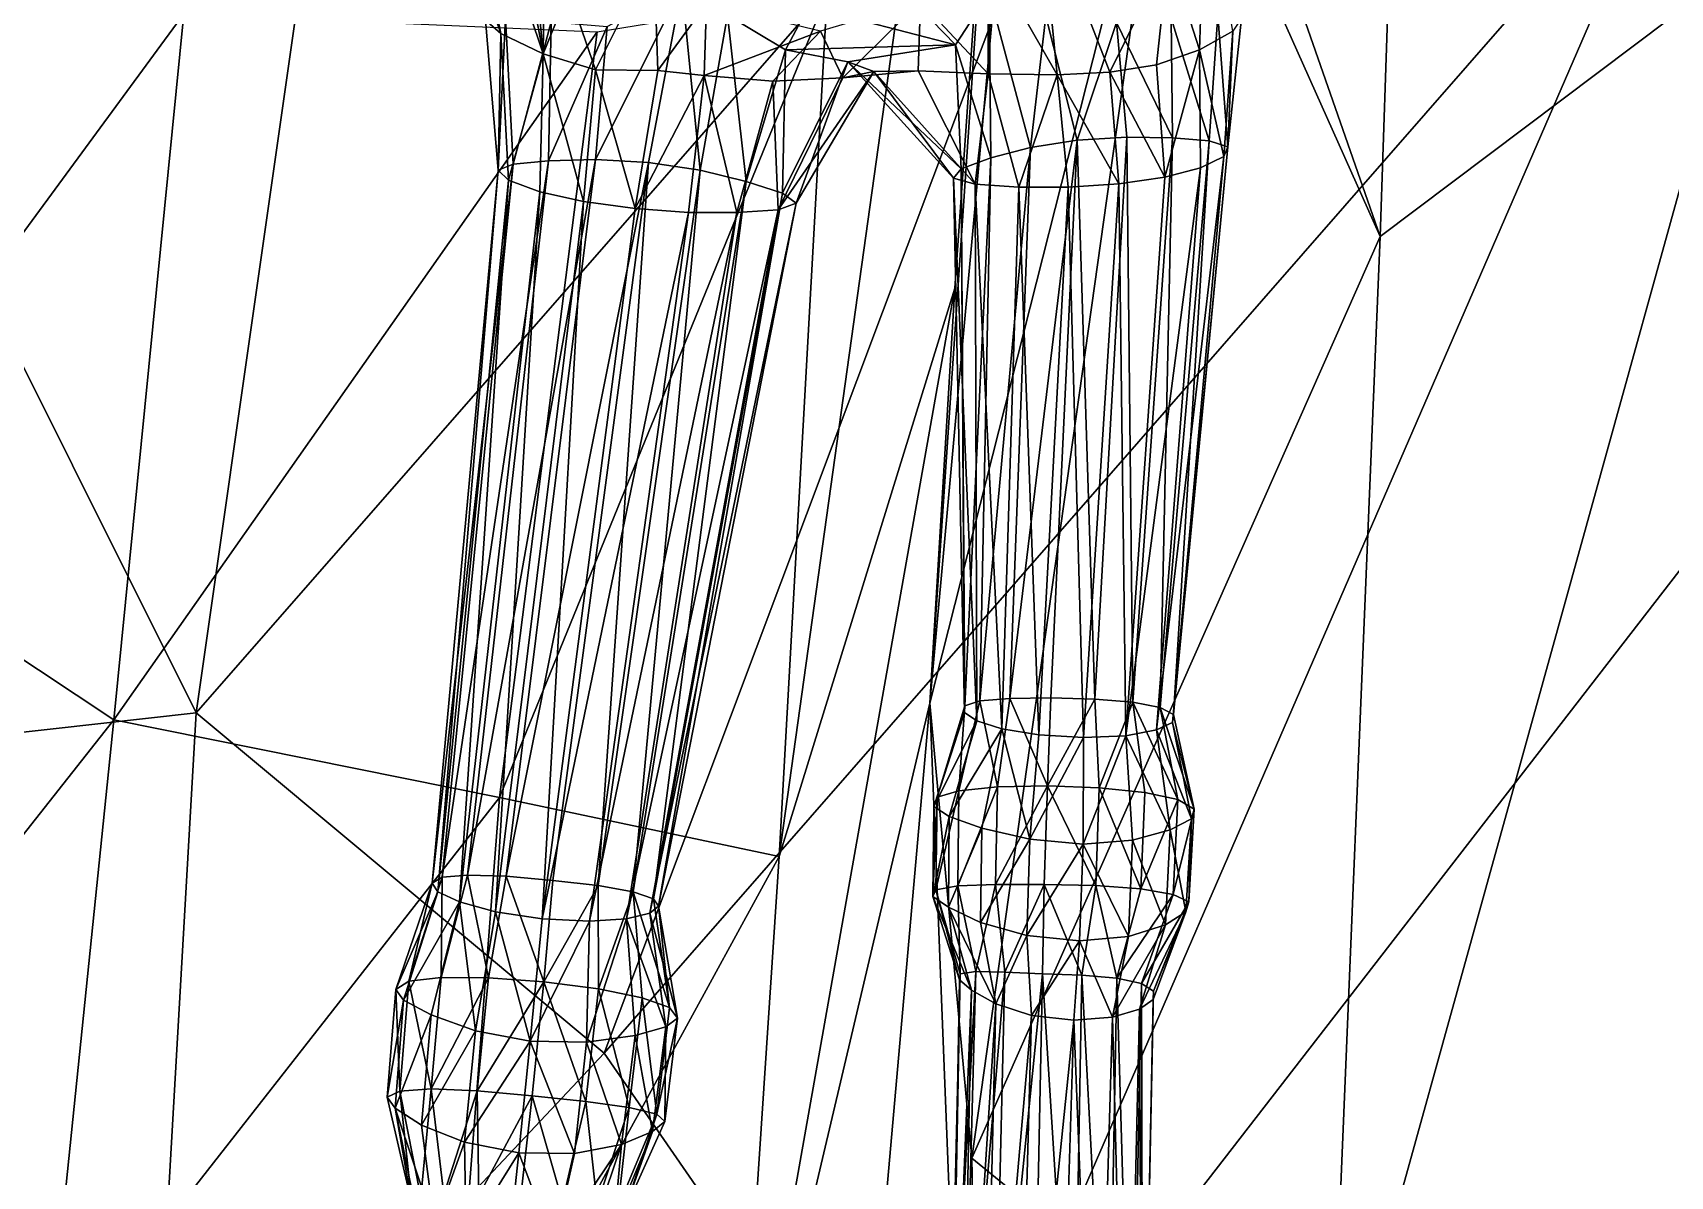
# Model space of a CAD drawing. Extents: x -0.014 to 0.014, y -0.034 to 0.066.
# Drawn here: x -0.01054 to -0.00493, y -0.00403 to -0.00012 of the extents above; entities that cross this region are included whole.
import ezdxf

# ---------------------------------------------------------------- set-up
doc = ezdxf.new("R2010")
doc.units = 0
doc.layers.add('CHICKDEE$LWO', color=1, linetype='CONTINUOUS')

msp = doc.modelspace()

# ---------------------------------------------------------------- linework, layer by layer
at = {"layer": 'CHICKDEE$LWO'}
for points in [[(-0.0070456, 0.0037481, 0.0177349), (-0.0079793, -0.0029391, 0.0209851), (-0.0078143, 0.0000169, 0.0208938)], [(-0.0070456, 0.0037481, 0.0177349), (-0.0073767, -0.0009909, 0.0192092), (-0.0079793, -0.0029391, 0.0209851)], [(-0.0074632, -0.0024131, 0.0180353), (-0.0070456, 0.0037481, 0.0177349), (-0.0069675, 0.0030344, 0.0158004)], [(-0.0073767, -0.0009909, 0.0192092), (-0.0070456, 0.0037481, 0.0177349), (-0.0074632, -0.0024131, 0.0180353)], [(-0.0059194, -0.0008131, 0.0152555), (-0.0066459, 0.0008125, 0.0154599), (-0.0073003, 0.0031467, 0.0133831)], [(-0.0073003, 0.0031467, 0.0133831), (-0.005806, 0.0025556, 0.0124418), (-0.0059194, -0.0008131, 0.0152555)], [(-0.0066459, 0.0008125, 0.0154599), (-0.0074632, -0.0024131, 0.0180353), (-0.0069675, 0.0030344, 0.0158004)], [(-0.0046789, 0.0001216, 0.0140698), (-0.0059194, -0.0008131, 0.0152555), (-0.005806, 0.0025556, 0.0124418)], [(-0.0099766, -0.0024465, 0.0385043), (-0.0092713, 0.0025007, 0.0360891), (-0.0112494, 0.0001019, 0.0365574)], [(-0.0092713, 0.0025007, 0.0360891), (-0.0099766, -0.0024465, 0.0385043), (-0.0067596, 0.0012339, 0.0373616)], [(-0.008579, -0.0036126, 0.0396091), (-0.0067596, 0.0012339, 0.0373616), (-0.0099766, -0.0024465, 0.0385043)], [(-0.008579, -0.0036126, 0.0396091), (-0.0049142, 0.0005813, 0.038138), (-0.0067596, 0.0012339, 0.0373616)], [(-0.0091197, 0.0008032, 0.0015059), (-0.0087872, -0.0001869, 0.0017388), (-0.0089842, 0.0008591, 0.0016978)], [(-0.008848, 0.0004598, 0.0017812), (-0.0089842, 0.0008591, 0.0016978), (-0.0087872, -0.0001869, 0.0017388)], [(-0.0091197, 0.0008032, 0.0015059), (-0.0092259, 0.0007393, 0.0012895), (-0.0089323, -0.000118, 0.0015228)], [(-0.0089323, -0.000118, 0.0015228), (-0.0087872, -0.0001869, 0.0017388), (-0.0091197, 0.0008032, 0.0015059)], [(-0.0074632, -0.0024131, 0.0180353), (-0.0066459, 0.0008125, 0.0154599), (-0.0073185, -0.0039728, 0.0175401)], [(-0.0059194, -0.0008131, 0.0152555), (-0.0073185, -0.0039728, 0.0175401), (-0.0066459, 0.0008125, 0.0154599)], [(-0.0089323, -0.000118, 0.0015228), (-0.0092259, 0.0007393, 0.0012895), (-0.008985, -0.0000722, 0.0013198)], [(-0.0100189, -0.0000504, 0.0218079), (-0.0112927, -0.0017844, 0.0222354), (-0.0110688, 0.0005861, 0.0219028)], [(-0.008579, -0.0036126, 0.0396091), (-0.0074446, -0.0052545, 0.0409084), (-0.0049142, 0.0005813, 0.038138)], [(-0.0049142, 0.0005813, 0.038138), (-0.0074446, -0.0052545, 0.0409084), (-0.0029699, 0.0005277, 0.0385605)], [(-0.0074446, -0.0052545, 0.0409084), (-0.003507, -0.0042992, 0.0418781), (-0.0029699, 0.0005277, 0.0385605)], [(-0.0087872, -0.0001869, 0.0017388), (-0.0087819, 0.0002659, 0.0018218), (-0.008848, 0.0004598, 0.0017812)], [(-0.0065386, -0.0001735, 0.0015126), (-0.0065178, 0.0004449, 0.0014685), (-0.0066449, 0.0001581, 0.0017007)], [(-0.0065386, -0.0001735, 0.0015126), (-0.0064245, -0.0001095, 0.001277), (-0.0065178, 0.0004449, 0.0014685)], [(-0.0072623, 0.0001541, 0.0020213), (-0.0070265, -0.0002592, 0.0017758), (-0.0070892, 0.0003771, 0.0019567)], [(-0.0068459, -0.0002497, 0.0018235), (-0.0066449, 0.0001581, 0.0017007), (-0.0070892, 0.0003771, 0.0019567)], [(-0.0070265, -0.0002592, 0.0017758), (-0.0068459, -0.0002497, 0.0018235), (-0.0070892, 0.0003771, 0.0019567)], [(-0.0087872, -0.0001869, 0.0017388), (-0.0087005, 0.000027, 0.001872), (-0.0087819, 0.0002659, 0.0018218)], [(-0.0087005, 0.000027, 0.001872), (-0.0086087, -0.0002425, 0.0019288), (-0.0084088, 0.0001589, 0.0019665)], [(-0.0084088, 0.0001589, 0.0019665), (-0.0086087, -0.0002425, 0.0019288), (-0.0083947, -0.0002441, 0.0020033)], [(-0.0083947, -0.0002441, 0.0020033), (-0.0082283, -0.0000164, 0.0020679), (-0.0084088, 0.0001589, 0.0019665)], [(-0.007263, -0.0002562, 0.0016095), (-0.0072623, 0.0001541, 0.0020213), (-0.0074941, -0.0000075, 0.0020868)], [(-0.007263, -0.0002562, 0.0016095), (-0.0070265, -0.0002592, 0.0017758), (-0.0072623, 0.0001541, 0.0020213)], [(-0.0066857, -0.0002248, 0.0017269), (-0.0066449, 0.0001581, 0.0017007), (-0.0068459, -0.0002497, 0.0018235)], [(-0.0066449, 0.0001581, 0.0017007), (-0.0066857, -0.0002248, 0.0017269), (-0.0065386, -0.0001735, 0.0015126)], [(-0.0060924, -0.0049747, 0.0170634), (-0.0059194, -0.0008131, 0.0152555), (-0.0046789, 0.0001216, 0.0140698)], [(-0.0046789, 0.0001216, 0.0140698), (-0.0039655, -0.004494, 0.0158822), (-0.0060924, -0.0049747, 0.0170634)], [(-0.0099766, -0.0024465, 0.0385043), (-0.0112494, 0.0001019, 0.0365574), (-0.0119785, -0.0026697, 0.0363196)], [(-0.0078143, 0.0000169, 0.0208938), (-0.0089367, -0.002736, 0.0219197), (-0.0086029, -0.0001121, 0.0218406)], [(-0.0079793, -0.0029391, 0.0209851), (-0.0089367, -0.002736, 0.0219197), (-0.0078143, 0.0000169, 0.0208938)], [(-0.0087872, -0.0001869, 0.0017388), (-0.0086087, -0.0002425, 0.0019288), (-0.0087005, 0.000027, 0.001872)], [(-0.0086082, -0.0005498, 0.0008043), (-0.0085683, -0.0000939, 0.0008153), (-0.0083122, 0.0000421, 0.0007899)], [(-0.0084271, -0.0005594, 0.0007685), (-0.0086082, -0.0005498, 0.0008043), (-0.0083122, 0.0000421, 0.0007899)], [(-0.0082494, -0.0005863, 0.0008002), (-0.0084271, -0.0005594, 0.0007685), (-0.0083122, 0.0000421, 0.0007899)], [(-0.0083122, 0.0000421, 0.0007899), (-0.0081558, -0.0000553, 0.0008213), (-0.0082494, -0.0005863, 0.0008002)], [(-0.0078781, -0.0000265, 0.0007736), (-0.0075362, 0.00001, 0.0007395), (-0.0073749, -0.0001565, 0.0008258)], [(-0.0075362, 0.00001, 0.0007395), (-0.0072589, 0.0000213, 0.0006957), (-0.0073749, -0.0001565, 0.0008258)], [(-0.0072538, -0.000544, 0.0007905), (-0.0073749, -0.0001565, 0.0008258), (-0.0072589, 0.0000213, 0.0006957)], [(-0.0072589, 0.0000213, 0.0006957), (-0.0071181, -0.0005084, 0.0006714), (-0.0072538, -0.000544, 0.0007905)], [(-0.0071181, -0.0005084, 0.0006714), (-0.0072589, 0.0000213, 0.0006957), (-0.0070656, -0.0000582, 0.0006138)], [(-0.0112927, -0.0017844, 0.0222354), (-0.0100189, -0.0000504, 0.0218079), (-0.010259, -0.00247, 0.0221495)], [(-0.010259, -0.00247, 0.0221495), (-0.0100189, -0.0000504, 0.0218079), (-0.0086029, -0.0001121, 0.0218406)], [(-0.0083947, -0.0002441, 0.0020033), (-0.0082362, -0.0002613, 0.0019272), (-0.0082283, -0.0000164, 0.0020679)], [(-0.0080924, -0.0006246, 0.0008974), (-0.0082494, -0.0005863, 0.0008002), (-0.0081558, -0.0000553, 0.0008213)], [(-0.0082283, -0.0000164, 0.0020679), (-0.0082362, -0.0002613, 0.0019272), (-0.007837, -0.0001097, 0.0020911)], [(-0.0079569, -0.0001735, 0.000928), (-0.0081558, -0.0000553, 0.0008213), (-0.0078781, -0.0000265, 0.0007736)], [(-0.0081558, -0.0000553, 0.0008213), (-0.0079569, -0.0001735, 0.000928), (-0.0080924, -0.0006246, 0.0008974)], [(-0.0073749, -0.0001565, 0.0008258), (-0.0079569, -0.0001735, 0.000928), (-0.0078781, -0.0000265, 0.0007736)], [(-0.0074941, -0.0000075, 0.0020868), (-0.007837, -0.0001097, 0.0020911), (-0.007761, -0.0002696, 0.0015063)], [(-0.0075031, -0.0002458, 0.0014281), (-0.0074941, -0.0000075, 0.0020868), (-0.007761, -0.0002696, 0.0015063)], [(-0.0074941, -0.0000075, 0.0020868), (-0.0075031, -0.0002458, 0.0014281), (-0.007263, -0.0002562, 0.0016095)], [(-0.0064753, -0.0000549, 0.0008785), (-0.0065058, -0.0004852, 0.0008371), (-0.0066354, -0.000065, 0.0007225)], [(-0.0064417, -0.000506, 0.0010177), (-0.0065058, -0.0004852, 0.0008371), (-0.0064753, -0.0000549, 0.0008785)], [(-0.0063944, -0.0000656, 0.0010678), (-0.0064417, -0.000506, 0.0010177), (-0.0064753, -0.0000549, 0.0008785)], [(-0.0089367, -0.002736, 0.0219197), (-0.010259, -0.00247, 0.0221495), (-0.0086029, -0.0001121, 0.0218406)], [(-0.0089416, -0.000586, 0.0012484), (-0.008985, -0.0000722, 0.0013198), (-0.0089166, -0.0000639, 0.0011189)], [(-0.0089323, -0.000118, 0.0015228), (-0.008985, -0.0000722, 0.0013198), (-0.0089416, -0.000586, 0.0012484)], [(-0.0088903, -0.000565, 0.0010589), (-0.0089416, -0.000586, 0.0012484), (-0.0089166, -0.0000639, 0.0011189)], [(-0.0088903, -0.000565, 0.0010589), (-0.0089166, -0.0000639, 0.0011189), (-0.0087601, -0.0000776, 0.0009387)], [(-0.0087692, -0.0005542, 0.0009052), (-0.0088903, -0.000565, 0.0010589), (-0.0087601, -0.0000776, 0.0009387)], [(-0.0087692, -0.0005542, 0.0009052), (-0.0087601, -0.0000776, 0.0009387), (-0.0085683, -0.0000939, 0.0008153)], [(-0.0086082, -0.0005498, 0.0008043), (-0.0087692, -0.0005542, 0.0009052), (-0.0085683, -0.0000939, 0.0008153)], [(-0.0082362, -0.0002613, 0.0019272), (-0.0080008, -0.0002807, 0.0017232), (-0.007837, -0.0001097, 0.0020911)], [(-0.0080008, -0.0002807, 0.0017232), (-0.007761, -0.0002696, 0.0015063), (-0.007837, -0.0001097, 0.0020911)], [(-0.0070656, -0.0000582, 0.0006138), (-0.0069575, -0.0004828, 0.0006145), (-0.0071181, -0.0005084, 0.0006714)], [(-0.0069575, -0.0004828, 0.0006145), (-0.0070656, -0.0000582, 0.0006138), (-0.0068228, -0.0000794, 0.0006275)], [(-0.0068228, -0.0000794, 0.0006275), (-0.0067878, -0.0004727, 0.0006244), (-0.0069575, -0.0004828, 0.0006145)], [(-0.0066354, -0.000065, 0.0007225), (-0.0066308, -0.0004753, 0.0007019), (-0.0068228, -0.0000794, 0.0006275)], [(-0.0066308, -0.0004753, 0.0007019), (-0.0067878, -0.0004727, 0.0006244), (-0.0068228, -0.0000794, 0.0006275)], [(-0.0065058, -0.0004852, 0.0008371), (-0.0066308, -0.0004753, 0.0007019), (-0.0066354, -0.000065, 0.0007225)], [(-0.0064554, -0.0005397, 0.0012255), (-0.0064245, -0.0001095, 0.001277), (-0.0065386, -0.0001735, 0.0015126)], [(-0.0064245, -0.0001095, 0.001277), (-0.0064554, -0.0005397, 0.0012255), (-0.0064417, -0.000506, 0.0010177)], [(-0.0064417, -0.000506, 0.0010177), (-0.0063944, -0.0000656, 0.0010678), (-0.0064245, -0.0001095, 0.001277)], [(-0.0089416, -0.000586, 0.0012484), (-0.0089068, -0.0006202, 0.0014529), (-0.0089323, -0.000118, 0.0015228)], [(-0.0087872, -0.0001869, 0.0017388), (-0.0089323, -0.000118, 0.0015228), (-0.0089068, -0.0006202, 0.0014529)], [(-0.0077433, -0.0002146, 0.0011021), (-0.0079569, -0.0001735, 0.000928), (-0.0073749, -0.0001565, 0.0008258)], [(-0.0073553, -0.000582, 0.0009578), (-0.0077433, -0.0002146, 0.0011021), (-0.0073749, -0.0001565, 0.0008258)], [(-0.0073749, -0.0001565, 0.0008258), (-0.0072538, -0.000544, 0.0007905), (-0.0073553, -0.000582, 0.0009578)], [(-0.0089068, -0.0006202, 0.0014529), (-0.0087993, -0.0006603, 0.0016625), (-0.0087872, -0.0001869, 0.0017388)], [(-0.0087993, -0.0006603, 0.0016625), (-0.0086499, -0.000693, 0.0018366), (-0.0087872, -0.0001869, 0.0017388)], [(-0.0086499, -0.000693, 0.0018366), (-0.0086087, -0.0002425, 0.0019288), (-0.0087872, -0.0001869, 0.0017388)], [(-0.0079674, -0.0006653, 0.0010478), (-0.0080924, -0.0006246, 0.0008974), (-0.0079569, -0.0001735, 0.000928)], [(-0.0079569, -0.0001735, 0.000928), (-0.0077433, -0.0002146, 0.0011021), (-0.0079674, -0.0006653, 0.0010478)], [(-0.0079204, -0.0006994, 0.0012361), (-0.0079674, -0.0006653, 0.0010478), (-0.0077433, -0.0002146, 0.0011021)], [(-0.0077433, -0.0002146, 0.0011021), (-0.0076547, -0.0002483, 0.0013005), (-0.0079204, -0.0006994, 0.0012361)], [(-0.0073817, -0.0006137, 0.0011516), (-0.0076547, -0.0002483, 0.0013005), (-0.0077433, -0.0002146, 0.0011021)], [(-0.0077433, -0.0002146, 0.0011021), (-0.0073553, -0.000582, 0.0009578), (-0.0073817, -0.0006137, 0.0011516)], [(-0.0066857, -0.0002248, 0.0017269), (-0.0066574, -0.0006104, 0.0016427), (-0.0065386, -0.0001735, 0.0015126)], [(-0.0066574, -0.0006104, 0.0016427), (-0.0065356, -0.0005787, 0.0014487), (-0.0065386, -0.0001735, 0.0015126)], [(-0.0065386, -0.0001735, 0.0015126), (-0.0065356, -0.0005787, 0.0014487), (-0.0064554, -0.0005397, 0.0012255)], [(-0.0086499, -0.000693, 0.0018366), (-0.0084721, -0.0007171, 0.001904), (-0.0086087, -0.0002425, 0.0019288)], [(-0.0084721, -0.0007171, 0.001904), (-0.0083947, -0.0002441, 0.0020033), (-0.0086087, -0.0002425, 0.0019288)], [(-0.0082362, -0.0002613, 0.0019272), (-0.0083947, -0.0002441, 0.0020033), (-0.0084721, -0.0007171, 0.001904)], [(-0.0084721, -0.0007171, 0.001904), (-0.0082895, -0.0007307, 0.0018329), (-0.0082362, -0.0002613, 0.0019272)], [(-0.0082895, -0.0007307, 0.0018329), (-0.0081235, -0.0007317, 0.0016541), (-0.0082362, -0.0002613, 0.0019272)], [(-0.0081235, -0.0007317, 0.0016541), (-0.0080008, -0.0002807, 0.0017232), (-0.0082362, -0.0002613, 0.0019272)], [(-0.0079819, -0.0007219, 0.0014397), (-0.007761, -0.0002696, 0.0015063), (-0.0080008, -0.0002807, 0.0017232)], [(-0.0076547, -0.0002483, 0.0013005), (-0.007761, -0.0002696, 0.0015063), (-0.0079819, -0.0007219, 0.0014397)], [(-0.0079819, -0.0007219, 0.0014397), (-0.0079204, -0.0006994, 0.0012361), (-0.0076547, -0.0002483, 0.0013005)], [(-0.007761, -0.0002696, 0.0015063), (-0.0076547, -0.0002483, 0.0013005), (-0.0075031, -0.0002458, 0.0014281)], [(-0.0073071, -0.0006343, 0.0013449), (-0.0075031, -0.0002458, 0.0014281), (-0.0076547, -0.0002483, 0.0013005)], [(-0.0076547, -0.0002483, 0.0013005), (-0.0073817, -0.0006137, 0.0011516), (-0.0073071, -0.0006343, 0.0013449)], [(-0.0075031, -0.0002458, 0.0014281), (-0.0073071, -0.0006343, 0.0013449), (-0.007263, -0.0002562, 0.0016095)], [(-0.0073071, -0.0006343, 0.0013449), (-0.0071577, -0.0006439, 0.0015374), (-0.007263, -0.0002562, 0.0016095)], [(-0.007263, -0.0002562, 0.0016095), (-0.0071577, -0.0006439, 0.0015374), (-0.0070265, -0.0002592, 0.0017758)], [(-0.0071577, -0.0006439, 0.0015374), (-0.0069891, -0.0006442, 0.0016907), (-0.0070265, -0.0002592, 0.0017758)], [(-0.0068149, -0.0006327, 0.0017349), (-0.0068459, -0.0002497, 0.0018235), (-0.0070265, -0.0002592, 0.0017758)], [(-0.0070265, -0.0002592, 0.0017758), (-0.0069891, -0.0006442, 0.0016907), (-0.0068149, -0.0006327, 0.0017349)], [(-0.0066574, -0.0006104, 0.0016427), (-0.0066857, -0.0002248, 0.0017269), (-0.0068459, -0.0002497, 0.0018235)], [(-0.0068459, -0.0002497, 0.0018235), (-0.0068149, -0.0006327, 0.0017349), (-0.0066574, -0.0006104, 0.0016427)], [(-0.0081235, -0.0007317, 0.0016541), (-0.0079819, -0.0007219, 0.0014397), (-0.0080008, -0.0002807, 0.0017232)], [(-0.0071882, -0.0023966, 0.0003779), (-0.0071181, -0.0005084, 0.0006714), (-0.0069575, -0.0004828, 0.0006145)], [(-0.0069575, -0.0004828, 0.0006145), (-0.007048, -0.0023954, 0.0003228), (-0.0071882, -0.0023966, 0.0003779)], [(-0.0068975, -0.0023994, 0.0003294), (-0.007048, -0.0023954, 0.0003228), (-0.0069575, -0.0004828, 0.0006145)], [(-0.0067878, -0.0004727, 0.0006244), (-0.0068975, -0.0023994, 0.0003294), (-0.0069575, -0.0004828, 0.0006145)], [(-0.0067668, -0.0024101, 0.0003984), (-0.0068975, -0.0023994, 0.0003294), (-0.0067878, -0.0004727, 0.0006244)], [(-0.0066308, -0.0004753, 0.0007019), (-0.0067668, -0.0024101, 0.0003984), (-0.0067878, -0.0004727, 0.0006244)], [(-0.0066738, -0.0024282, 0.0005222), (-0.0067668, -0.0024101, 0.0003984), (-0.0066308, -0.0004753, 0.0007019)], [(-0.0065058, -0.0004852, 0.0008371), (-0.0066738, -0.0024282, 0.0005222), (-0.0066308, -0.0004753, 0.0007019)], [(-0.0066278, -0.002452, 0.0006839), (-0.0066738, -0.0024282, 0.0005222), (-0.0065058, -0.0004852, 0.0008371)], [(-0.0064417, -0.000506, 0.0010177), (-0.0066278, -0.002452, 0.0006839), (-0.0065058, -0.0004852, 0.0008371)], [(-0.0091339, -0.0030101, 0.0006616), (-0.0088903, -0.000565, 0.0010589), (-0.0087692, -0.0005542, 0.0009052)], [(-0.0090465, -0.0030022, 0.0005217), (-0.0091339, -0.0030101, 0.0006616), (-0.0087692, -0.0005542, 0.0009052)], [(-0.0090465, -0.0030022, 0.0005217), (-0.0087692, -0.0005542, 0.0009052), (-0.0086082, -0.0005498, 0.0008043)], [(-0.008914, -0.0030067, 0.0004295), (-0.0090465, -0.0030022, 0.0005217), (-0.0086082, -0.0005498, 0.0008043)], [(-0.008914, -0.0030067, 0.0004295), (-0.0086082, -0.0005498, 0.0008043), (-0.0084271, -0.0005594, 0.0007685)], [(-0.0087543, -0.0030206, 0.0003962), (-0.008914, -0.0030067, 0.0004295), (-0.0084271, -0.0005594, 0.0007685)], [(-0.0085994, -0.0030384, 0.0004262), (-0.0087543, -0.0030206, 0.0003962), (-0.0084271, -0.0005594, 0.0007685)], [(-0.0084271, -0.0005594, 0.0007685), (-0.0082494, -0.0005863, 0.0008002), (-0.0085994, -0.0030384, 0.0004262)], [(-0.007343, -0.0024218, 0.0006331), (-0.0073553, -0.000582, 0.0009578), (-0.0072538, -0.000544, 0.0007905)], [(-0.0072538, -0.000544, 0.0007905), (-0.0072908, -0.002405, 0.0004856), (-0.007343, -0.0024218, 0.0006331)], [(-0.0072908, -0.002405, 0.0004856), (-0.0072538, -0.000544, 0.0007905), (-0.0071181, -0.0005084, 0.0006714)], [(-0.0071181, -0.0005084, 0.0006714), (-0.0071882, -0.0023966, 0.0003779), (-0.0072908, -0.002405, 0.0004856)], [(-0.0066865, -0.0025051, 0.0010235), (-0.0066312, -0.0024792, 0.0008577), (-0.0064554, -0.0005397, 0.0012255)], [(-0.0065356, -0.0005787, 0.0014487), (-0.0066865, -0.0025051, 0.0010235), (-0.0064554, -0.0005397, 0.0012255)], [(-0.0066312, -0.0024792, 0.0008577), (-0.0066278, -0.002452, 0.0006839), (-0.0064417, -0.000506, 0.0010177)], [(-0.0064554, -0.0005397, 0.0012255), (-0.0066312, -0.0024792, 0.0008577), (-0.0064417, -0.000506, 0.0010177)], [(-0.0091679, -0.0030299, 0.0008311), (-0.0089416, -0.000586, 0.0012484), (-0.0088903, -0.000565, 0.0010589)], [(-0.0091339, -0.0030101, 0.0006616), (-0.0091679, -0.0030299, 0.0008311), (-0.0088903, -0.000565, 0.0010589)], [(-0.0091679, -0.0030299, 0.0008311), (-0.0091485, -0.0030597, 0.0010037), (-0.0089416, -0.000586, 0.0012484)], [(-0.0091485, -0.0030597, 0.0010037), (-0.0089068, -0.0006202, 0.0014529), (-0.0089416, -0.000586, 0.0012484)], [(-0.0084794, -0.0030595, 0.0005155), (-0.0085994, -0.0030384, 0.0004262), (-0.0082494, -0.0005863, 0.0008002)], [(-0.0082494, -0.0005863, 0.0008002), (-0.0080924, -0.0006246, 0.0008974), (-0.0084794, -0.0030595, 0.0005155)], [(-0.0073442, -0.0024454, 0.0008023), (-0.0073817, -0.0006137, 0.0011516), (-0.0073553, -0.000582, 0.0009578)], [(-0.0073021, -0.0024732, 0.0009684), (-0.0073071, -0.0006343, 0.0013449), (-0.0073817, -0.0006137, 0.0011516)], [(-0.0073817, -0.0006137, 0.0011516), (-0.0073442, -0.0024454, 0.0008023), (-0.0073021, -0.0024732, 0.0009684)], [(-0.0073553, -0.000582, 0.0009578), (-0.007343, -0.0024218, 0.0006331), (-0.0073442, -0.0024454, 0.0008023)], [(-0.0067916, -0.0025247, 0.0011545), (-0.0066574, -0.0006104, 0.0016427), (-0.0068149, -0.0006327, 0.0017349)], [(-0.0067916, -0.0025247, 0.0011545), (-0.0066865, -0.0025051, 0.0010235), (-0.0065356, -0.0005787, 0.0014487)], [(-0.0066574, -0.0006104, 0.0016427), (-0.0067916, -0.0025247, 0.0011545), (-0.0065356, -0.0005787, 0.0014487)], [(-0.0091485, -0.0030597, 0.0010037), (-0.0090747, -0.0030943, 0.0011591), (-0.0089068, -0.0006202, 0.0014529)], [(-0.0090747, -0.0030943, 0.0011591), (-0.0087993, -0.0006603, 0.0016625), (-0.0089068, -0.0006202, 0.0014529)], [(-0.0090747, -0.0030943, 0.0011591), (-0.0089509, -0.0031281, 0.001271), (-0.0087993, -0.0006603, 0.0016625)], [(-0.0089509, -0.0031281, 0.001271), (-0.0086499, -0.000693, 0.0018366), (-0.0087993, -0.0006603, 0.0016625)], [(-0.0084097, -0.0030834, 0.0006533), (-0.0084794, -0.0030595, 0.0005155), (-0.0080924, -0.0006246, 0.0008974)], [(-0.0080924, -0.0006246, 0.0008974), (-0.0079674, -0.0006653, 0.0010478), (-0.0084097, -0.0030834, 0.0006533)], [(-0.0083927, -0.0031087, 0.0008218), (-0.0084097, -0.0030834, 0.0006533), (-0.0079674, -0.0006653, 0.0010478)], [(-0.0079674, -0.0006653, 0.0010478), (-0.0079204, -0.0006994, 0.0012361), (-0.0083927, -0.0031087, 0.0008218)], [(-0.0072161, -0.0025006, 0.0011112), (-0.0071577, -0.0006439, 0.0015374), (-0.0073071, -0.0006343, 0.0013449)], [(-0.0073071, -0.0006343, 0.0013449), (-0.0073021, -0.0024732, 0.0009684), (-0.0072161, -0.0025006, 0.0011112)], [(-0.0071577, -0.0006439, 0.0015374), (-0.0072161, -0.0025006, 0.0011112), (-0.0070891, -0.0025222, 0.001204)], [(-0.0070891, -0.0025222, 0.001204), (-0.0069891, -0.0006442, 0.0016907), (-0.0071577, -0.0006439, 0.0015374)], [(-0.0069891, -0.0006442, 0.0016907), (-0.0070891, -0.0025222, 0.001204), (-0.0069359, -0.0025312, 0.0012199)], [(-0.0069359, -0.0025312, 0.0012199), (-0.0068149, -0.0006327, 0.0017349), (-0.0069891, -0.0006442, 0.0016907)], [(-0.0068149, -0.0006327, 0.0017349), (-0.0069359, -0.0025312, 0.0012199), (-0.0067916, -0.0025247, 0.0011545)], [(-0.0089509, -0.0031281, 0.001271), (-0.0087912, -0.0031524, 0.0013105), (-0.0086499, -0.000693, 0.0018366)], [(-0.0087912, -0.0031524, 0.0013105), (-0.0084721, -0.0007171, 0.001904), (-0.0086499, -0.000693, 0.0018366)], [(-0.0082895, -0.0007307, 0.0018329), (-0.0084721, -0.0007171, 0.001904), (-0.0087912, -0.0031524, 0.0013105)], [(-0.0079819, -0.0007219, 0.0014397), (-0.0081235, -0.0007317, 0.0016541), (-0.0085016, -0.0031527, 0.0011524)], [(-0.0085016, -0.0031527, 0.0011524), (-0.0084225, -0.0031334, 0.0009948), (-0.0079819, -0.0007219, 0.0014397)], [(-0.0079204, -0.0006994, 0.0012361), (-0.0079819, -0.0007219, 0.0014397), (-0.0084225, -0.0031334, 0.0009948)], [(-0.0084225, -0.0031334, 0.0009948), (-0.0083927, -0.0031087, 0.0008218), (-0.0079204, -0.0006994, 0.0012361)], [(-0.0087912, -0.0031524, 0.0013105), (-0.008629, -0.0031609, 0.0012674), (-0.0082895, -0.0007307, 0.0018329)], [(-0.0081235, -0.0007317, 0.0016541), (-0.0082895, -0.0007307, 0.0018329), (-0.008629, -0.0031609, 0.0012674)], [(-0.008629, -0.0031609, 0.0012674), (-0.0085016, -0.0031527, 0.0011524), (-0.0081235, -0.0007317, 0.0016541)], [(-0.0059194, -0.0008131, 0.0152555), (-0.0060924, -0.0049747, 0.0170634), (-0.0073185, -0.0039728, 0.0175401)], [(-0.0073767, -0.0009909, 0.0192092), (-0.0074632, -0.0024131, 0.0180353), (-0.0081317, -0.0052534, 0.0213311)], [(-0.0073767, -0.0009909, 0.0192092), (-0.0081317, -0.0052534, 0.0213311), (-0.0079793, -0.0029391, 0.0209851)], [(-0.0112927, -0.0017844, 0.0222354), (-0.010259, -0.00247, 0.0221495), (-0.011585, -0.0041512, 0.0232113)], [(-0.0072908, -0.002405, 0.0004856), (-0.007363, -0.0027132, 0.0004517), (-0.007343, -0.0024218, 0.0006331)], [(-0.0072305, -0.0027, 0.0003496), (-0.007363, -0.0027132, 0.0004517), (-0.0072908, -0.002405, 0.0004856)], [(-0.0071882, -0.0023966, 0.0003779), (-0.0072305, -0.0027, 0.0003496), (-0.0072908, -0.002405, 0.0004856)], [(-0.0070592, -0.0026961, 0.0002973), (-0.0072305, -0.0027, 0.0003496), (-0.0071882, -0.0023966, 0.0003779)], [(-0.007048, -0.0023954, 0.0003228), (-0.0070592, -0.0026961, 0.0002973), (-0.0071882, -0.0023966, 0.0003779)], [(-0.0070592, -0.0026961, 0.0002973), (-0.007048, -0.0023954, 0.0003228), (-0.0068975, -0.0023994, 0.0003294)], [(-0.0068975, -0.0023994, 0.0003294), (-0.0068821, -0.0027035, 0.0002925), (-0.0070592, -0.0026961, 0.0002973)], [(-0.0068821, -0.0027035, 0.0002925), (-0.0068975, -0.0023994, 0.0003294), (-0.0067668, -0.0024101, 0.0003984)], [(-0.0067668, -0.0024101, 0.0003984), (-0.0067263, -0.0027194, 0.0003473), (-0.0068821, -0.0027035, 0.0002925)], [(-0.0066129, -0.0027435, 0.0004654), (-0.0067263, -0.0027194, 0.0003473), (-0.0067668, -0.0024101, 0.0003984)], [(-0.0066738, -0.0024282, 0.0005222), (-0.0066129, -0.0027435, 0.0004654), (-0.0067668, -0.0024101, 0.0003984)], [(-0.0101384, -0.0052725, 0.040008), (-0.0099766, -0.0024465, 0.0385043), (-0.0119785, -0.0026697, 0.0363196)], [(-0.008579, -0.0036126, 0.0396091), (-0.0099766, -0.0024465, 0.0385043), (-0.0101384, -0.0052725, 0.040008)], [(-0.0074632, -0.0024131, 0.0180353), (-0.007854, -0.0068539, 0.0209869), (-0.0081317, -0.0052534, 0.0213311)], [(-0.007854, -0.0068539, 0.0209869), (-0.0074632, -0.0024131, 0.0180353), (-0.0072456, -0.0079184, 0.0205537)], [(-0.0074632, -0.0024131, 0.0180353), (-0.0073185, -0.0039728, 0.0175401), (-0.0072456, -0.0079184, 0.0205537)], [(-0.0073442, -0.0024454, 0.0008023), (-0.0074491, -0.0027679, 0.0007776), (-0.0073021, -0.0024732, 0.0009684)], [(-0.0074381, -0.0027357, 0.000601), (-0.0074491, -0.0027679, 0.0007776), (-0.0073442, -0.0024454, 0.0008023)], [(-0.007343, -0.0024218, 0.0006331), (-0.0074381, -0.0027357, 0.000601), (-0.0073442, -0.0024454, 0.0008023)], [(-0.007363, -0.0027132, 0.0004517), (-0.0074381, -0.0027357, 0.000601), (-0.007343, -0.0024218, 0.0006331)], [(-0.006557, -0.002776, 0.0006304), (-0.0066129, -0.0027435, 0.0004654), (-0.0066738, -0.0024282, 0.0005222)], [(-0.0066278, -0.002452, 0.0006839), (-0.006557, -0.002776, 0.0006304), (-0.0066738, -0.0024282, 0.0005222)], [(-0.006557, -0.002776, 0.0006304), (-0.0066278, -0.002452, 0.0006839), (-0.0066312, -0.0024792, 0.0008577)], [(-0.010259, -0.00247, 0.0221495), (-0.0104893, -0.0047206, 0.0226657), (-0.011585, -0.0041512, 0.0232113)], [(-0.010259, -0.00247, 0.0221495), (-0.0089367, -0.002736, 0.0219197), (-0.0104893, -0.0047206, 0.0226657)], [(-0.0074491, -0.0027679, 0.0007776), (-0.0073965, -0.0028016, 0.0009605), (-0.0073021, -0.0024732, 0.0009684)], [(-0.0073021, -0.0024732, 0.0009684), (-0.0073965, -0.0028016, 0.0009605), (-0.0072161, -0.0025006, 0.0011112)], [(-0.0073965, -0.0028016, 0.0009605), (-0.0072848, -0.0028417, 0.0011322), (-0.0072161, -0.0025006, 0.0011112)], [(-0.0072161, -0.0025006, 0.0011112), (-0.0072848, -0.0028417, 0.0011322), (-0.0071205, -0.0028795, 0.0012535)], [(-0.0071205, -0.0028795, 0.0012535), (-0.0070891, -0.0025222, 0.001204), (-0.0072161, -0.0025006, 0.0011112)], [(-0.0070891, -0.0025222, 0.001204), (-0.0071205, -0.0028795, 0.0012535), (-0.0069359, -0.0025312, 0.0012199)], [(-0.0069376, -0.0028964, 0.0012806), (-0.0067686, -0.0028826, 0.0011952), (-0.0067916, -0.0025247, 0.0011545)], [(-0.0069359, -0.0025312, 0.0012199), (-0.0069376, -0.0028964, 0.0012806), (-0.0067916, -0.0025247, 0.0011545)], [(-0.0066386, -0.0028475, 0.0010253), (-0.0066865, -0.0025051, 0.0010235), (-0.0067916, -0.0025247, 0.0011545)], [(-0.0067916, -0.0025247, 0.0011545), (-0.0067686, -0.0028826, 0.0011952), (-0.0066386, -0.0028475, 0.0010253)], [(-0.0065663, -0.0028091, 0.0008234), (-0.0066312, -0.0024792, 0.0008577), (-0.0066865, -0.0025051, 0.0010235)], [(-0.0066865, -0.0025051, 0.0010235), (-0.0066386, -0.0028475, 0.0010253), (-0.0065663, -0.0028091, 0.0008234)], [(-0.0066312, -0.0024792, 0.0008577), (-0.0065663, -0.0028091, 0.0008234), (-0.006557, -0.002776, 0.0006304)], [(-0.0071205, -0.0028795, 0.0012535), (-0.0069376, -0.0028964, 0.0012806), (-0.0069359, -0.0025312, 0.0012199)], [(-0.0112846, -0.0072081, 0.0392342), (-0.0101384, -0.0052725, 0.040008), (-0.0119785, -0.0026697, 0.0363196)], [(-0.0104893, -0.0047206, 0.0226657), (-0.0089367, -0.002736, 0.0219197), (-0.0091127, -0.0050158, 0.0222578)], [(-0.0079793, -0.0029391, 0.0209851), (-0.0091127, -0.0050158, 0.0222578), (-0.0089367, -0.002736, 0.0219197)], [(-0.0074524, -0.0030755, 0.0007274), (-0.0074491, -0.0027679, 0.0007776), (-0.0074381, -0.0027357, 0.000601)], [(-0.0074381, -0.0027357, 0.000601), (-0.0074417, -0.0030529, 0.0005548), (-0.0074524, -0.0030755, 0.0007274)], [(-0.0074417, -0.0030529, 0.0005548), (-0.0074381, -0.0027357, 0.000601), (-0.007363, -0.0027132, 0.0004517)], [(-0.007363, -0.0027132, 0.0004517), (-0.0073667, -0.0030393, 0.0004049), (-0.0074417, -0.0030529, 0.0005548)], [(-0.0073667, -0.0030393, 0.0004049), (-0.007363, -0.0027132, 0.0004517), (-0.0072305, -0.0027, 0.0003496)], [(-0.0072305, -0.0027, 0.0003496), (-0.0072376, -0.0030344, 0.0002916), (-0.0073667, -0.0030393, 0.0004049)], [(-0.0072376, -0.0030344, 0.0002916), (-0.0072305, -0.0027, 0.0003496), (-0.0070592, -0.0026961, 0.0002973)], [(-0.0070592, -0.0026961, 0.0002973), (-0.0070711, -0.0030346, 0.0002299), (-0.0072376, -0.0030344, 0.0002916)], [(-0.0068941, -0.0030385, 0.0002353), (-0.0070711, -0.0030346, 0.0002299), (-0.0070592, -0.0026961, 0.0002973)], [(-0.0068821, -0.0027035, 0.0002925), (-0.0068941, -0.0030385, 0.0002353), (-0.0070592, -0.0026961, 0.0002973)], [(-0.0067401, -0.0030499, 0.0003017), (-0.0068941, -0.0030385, 0.0002353), (-0.0068821, -0.0027035, 0.0002925)], [(-0.0067263, -0.0027194, 0.0003473), (-0.0067401, -0.0030499, 0.0003017), (-0.0068821, -0.0027035, 0.0002925)], [(-0.0067401, -0.0030499, 0.0003017), (-0.0067263, -0.0027194, 0.0003473), (-0.0066129, -0.0027435, 0.0004654)], [(-0.0066129, -0.0027435, 0.0004654), (-0.006629, -0.0030693, 0.0004204), (-0.0067401, -0.0030499, 0.0003017)], [(-0.006629, -0.0030693, 0.0004204), (-0.0066129, -0.0027435, 0.0004654), (-0.006557, -0.002776, 0.0006304)], [(-0.0074491, -0.0027679, 0.0007776), (-0.0074524, -0.0030755, 0.0007274), (-0.0073965, -0.0028016, 0.0009605)], [(-0.0074524, -0.0030755, 0.0007274), (-0.007399, -0.0031127, 0.0009048), (-0.0073965, -0.0028016, 0.0009605)], [(-0.0073965, -0.0028016, 0.0009605), (-0.007399, -0.0031127, 0.0009048), (-0.0072848, -0.0028417, 0.0011322)], [(-0.006557, -0.002776, 0.0006304), (-0.0065752, -0.0030945, 0.0005813), (-0.006629, -0.0030693, 0.0004204)], [(-0.0065752, -0.0030945, 0.0005813), (-0.006557, -0.002776, 0.0006304), (-0.0065663, -0.0028091, 0.0008234)], [(-0.007399, -0.0031127, 0.0009048), (-0.0072885, -0.0031649, 0.0010732), (-0.0072848, -0.0028417, 0.0011322)], [(-0.0072848, -0.0028417, 0.0011322), (-0.0072885, -0.0031649, 0.0010732), (-0.0071205, -0.0028795, 0.0012535)], [(-0.0066555, -0.0031735, 0.0009676), (-0.0066386, -0.0028475, 0.0010253), (-0.0067686, -0.0028826, 0.0011952)], [(-0.0066386, -0.0028475, 0.0010253), (-0.0066555, -0.0031735, 0.0009676), (-0.0065858, -0.0031289, 0.0007689)], [(-0.0065858, -0.0031289, 0.0007689), (-0.0065663, -0.0028091, 0.0008234), (-0.0066386, -0.0028475, 0.0010253)], [(-0.0065663, -0.0028091, 0.0008234), (-0.0065858, -0.0031289, 0.0007689), (-0.0065752, -0.0030945, 0.0005813)], [(-0.0072885, -0.0031649, 0.0010732), (-0.0071303, -0.00321, 0.0011922), (-0.0071205, -0.0028795, 0.0012535)], [(-0.0071205, -0.0028795, 0.0012535), (-0.0071303, -0.00321, 0.0011922), (-0.0069376, -0.0028964, 0.0012806)], [(-0.0071303, -0.00321, 0.0011922), (-0.0069496, -0.0032277, 0.0012173), (-0.0069376, -0.0028964, 0.0012806)], [(-0.0069376, -0.0028964, 0.0012806), (-0.0069496, -0.0032277, 0.0012173), (-0.0067814, -0.003213, 0.0011342)], [(-0.0067814, -0.003213, 0.0011342), (-0.0067686, -0.0028826, 0.0011952), (-0.0069376, -0.0028964, 0.0012806)], [(-0.0067686, -0.0028826, 0.0011952), (-0.0067814, -0.003213, 0.0011342), (-0.0066555, -0.0031735, 0.0009676)], [(-0.0091127, -0.0050158, 0.0222578), (-0.0079793, -0.0029391, 0.0209851), (-0.0081317, -0.0052534, 0.0213311)], [(-0.0092474, -0.0033657, 0.0006086), (-0.0092928, -0.0033943, 0.0007831), (-0.0091679, -0.0030299, 0.0008311)], [(-0.0091485, -0.0030597, 0.0010037), (-0.0091679, -0.0030299, 0.0008311), (-0.0092928, -0.0033943, 0.0007831)], [(-0.0091368, -0.0033533, 0.0004708), (-0.0092474, -0.0033657, 0.0006086), (-0.0091339, -0.0030101, 0.0006616)], [(-0.0091679, -0.0030299, 0.0008311), (-0.0091339, -0.0030101, 0.0006616), (-0.0092474, -0.0033657, 0.0006086)], [(-0.0089753, -0.0033547, 0.0003884), (-0.0091368, -0.0033533, 0.0004708), (-0.0090465, -0.0030022, 0.0005217)], [(-0.0091339, -0.0030101, 0.0006616), (-0.0090465, -0.0030022, 0.0005217), (-0.0091368, -0.0033533, 0.0004708)], [(-0.0090465, -0.0030022, 0.0005217), (-0.008914, -0.0030067, 0.0004295), (-0.0089753, -0.0033547, 0.0003884)], [(-0.0087855, -0.0033679, 0.0003616), (-0.0089753, -0.0033547, 0.0003884), (-0.008914, -0.0030067, 0.0004295)], [(-0.008914, -0.0030067, 0.0004295), (-0.0087543, -0.0030206, 0.0003962), (-0.0087855, -0.0033679, 0.0003616)], [(-0.0087855, -0.0033679, 0.0003616), (-0.0087543, -0.0030206, 0.0003962), (-0.0085994, -0.0030384, 0.0004262)], [(-0.0092928, -0.0033943, 0.0007831), (-0.0092659, -0.0034313, 0.0009737), (-0.0091485, -0.0030597, 0.0010037)], [(-0.0090747, -0.0030943, 0.0011591), (-0.0091485, -0.0030597, 0.0010037), (-0.0092659, -0.0034313, 0.0009737)], [(-0.0085983, -0.0033927, 0.0003831), (-0.0087855, -0.0033679, 0.0003616), (-0.0085994, -0.0030384, 0.0004262)], [(-0.0085983, -0.0033927, 0.0003831), (-0.0085994, -0.0030384, 0.0004262), (-0.0084794, -0.0030595, 0.0005155)], [(-0.0084479, -0.0034228, 0.0004612), (-0.0085983, -0.0033927, 0.0003831), (-0.0084794, -0.0030595, 0.0005155)], [(-0.0084794, -0.0030595, 0.0005155), (-0.0084097, -0.0030834, 0.0006533), (-0.0083547, -0.0034561, 0.0005965)], [(-0.0083547, -0.0034561, 0.0005965), (-0.0084479, -0.0034228, 0.0004612), (-0.0084794, -0.0030595, 0.0005155)], [(-0.0083547, -0.0034561, 0.0005965), (-0.0084097, -0.0030834, 0.0006533), (-0.0083927, -0.0031087, 0.0008218)], [(-0.0073608, -0.0033616, 0.0006662), (-0.0074524, -0.0030755, 0.0007274), (-0.0074417, -0.0030529, 0.0005548)], [(-0.0073196, -0.0033972, 0.000824), (-0.007399, -0.0031127, 0.0009048), (-0.0074524, -0.0030755, 0.0007274)], [(-0.0074524, -0.0030755, 0.0007274), (-0.0073608, -0.0033616, 0.0006662), (-0.0073196, -0.0033972, 0.000824)], [(-0.0073583, -0.003341, 0.0005007), (-0.0074417, -0.0030529, 0.0005548), (-0.0073667, -0.0030393, 0.0004049)], [(-0.0074417, -0.0030529, 0.0005548), (-0.0073583, -0.003341, 0.0005007), (-0.0073608, -0.0033616, 0.0006662)], [(-0.0073052, -0.0033332, 0.0003547), (-0.0073667, -0.0030393, 0.0004049), (-0.0072376, -0.0030344, 0.0002916)], [(-0.0073667, -0.0030393, 0.0004049), (-0.0073052, -0.0033332, 0.0003547), (-0.0073583, -0.003341, 0.0005007)], [(-0.0072376, -0.0030344, 0.0002916), (-0.0072054, -0.0033351, 0.0002459), (-0.0073052, -0.0033332, 0.0003547)], [(-0.0072054, -0.0033351, 0.0002459), (-0.0072376, -0.0030344, 0.0002916), (-0.0070711, -0.0030346, 0.0002299)], [(-0.0070711, -0.0030346, 0.0002299), (-0.0070765, -0.0033407, 0.000191), (-0.0072054, -0.0033351, 0.0002459)], [(-0.0069415, -0.0033454, 0.0002009), (-0.0070765, -0.0033407, 0.000191), (-0.0070711, -0.0030346, 0.0002299)], [(-0.0068941, -0.0030385, 0.0002353), (-0.0069415, -0.0033454, 0.0002009), (-0.0070711, -0.0030346, 0.0002299)], [(-0.0068222, -0.0033554, 0.0002715), (-0.0069415, -0.0033454, 0.0002009), (-0.0068941, -0.0030385, 0.0002353)], [(-0.0067401, -0.0030499, 0.0003017), (-0.0068222, -0.0033554, 0.0002715), (-0.0068941, -0.0030385, 0.0002353)], [(-0.0068222, -0.0033554, 0.0002715), (-0.0067401, -0.0030499, 0.0003017), (-0.006629, -0.0030693, 0.0004204)], [(-0.006629, -0.0030693, 0.0004204), (-0.0067376, -0.0033741, 0.0003929), (-0.0068222, -0.0033554, 0.0002715)], [(-0.0067376, -0.0033741, 0.0003929), (-0.006629, -0.0030693, 0.0004204), (-0.0065752, -0.0030945, 0.0005813)], [(-0.0092659, -0.0034313, 0.0009737), (-0.0091717, -0.003482, 0.0011619), (-0.0090747, -0.0030943, 0.0011591)], [(-0.0091717, -0.003482, 0.0011619), (-0.0090194, -0.0035362, 0.0013077), (-0.0090747, -0.0030943, 0.0011591)], [(-0.0090194, -0.0035362, 0.0013077), (-0.0089509, -0.0031281, 0.001271), (-0.0090747, -0.0030943, 0.0011591)], [(-0.0090194, -0.0035362, 0.0013077), (-0.0088322, -0.0035717, 0.0013625), (-0.0089509, -0.0031281, 0.001271)], [(-0.0088322, -0.0035717, 0.0013625), (-0.0087912, -0.0031524, 0.0013105), (-0.0089509, -0.0031281, 0.001271)], [(-0.0083677, -0.0035225, 0.000962), (-0.0084225, -0.0031334, 0.0009948), (-0.0085016, -0.0031527, 0.0011524)], [(-0.0083276, -0.0034924, 0.0007703), (-0.0083927, -0.0031087, 0.0008218), (-0.0084225, -0.0031334, 0.0009948)], [(-0.0083677, -0.0035225, 0.000962), (-0.0083276, -0.0034924, 0.0007703), (-0.0084225, -0.0031334, 0.0009948)], [(-0.0083276, -0.0034924, 0.0007703), (-0.0083547, -0.0034561, 0.0005965), (-0.0083927, -0.0031087, 0.0008218)], [(-0.0072362, -0.0034433, 0.0009544), (-0.0072885, -0.0031649, 0.0010732), (-0.007399, -0.0031127, 0.0009048)], [(-0.007399, -0.0031127, 0.0009048), (-0.0073196, -0.0033972, 0.000824), (-0.0072362, -0.0034433, 0.0009544)], [(-0.0067439, -0.0034626, 0.0008693), (-0.0066971, -0.0034295, 0.0007157), (-0.0065858, -0.0031289, 0.0007689)], [(-0.0066555, -0.0031735, 0.0009676), (-0.0067439, -0.0034626, 0.0008693), (-0.0065858, -0.0031289, 0.0007689)], [(-0.0065752, -0.0030945, 0.0005813), (-0.006696, -0.0033998, 0.0005502), (-0.0067376, -0.0033741, 0.0003929)], [(-0.0065858, -0.0031289, 0.0007689), (-0.0066971, -0.0034295, 0.0007157), (-0.006696, -0.0033998, 0.0005502)], [(-0.006696, -0.0033998, 0.0005502), (-0.0065752, -0.0030945, 0.0005813), (-0.0065858, -0.0031289, 0.0007689)], [(-0.008629, -0.0031609, 0.0012674), (-0.0087912, -0.0031524, 0.0013105), (-0.0088322, -0.0035717, 0.0013625)], [(-0.0088322, -0.0035717, 0.0013625), (-0.0086387, -0.0035748, 0.0013029), (-0.008629, -0.0031609, 0.0012674)], [(-0.0085016, -0.0031527, 0.0011524), (-0.008629, -0.0031609, 0.0012674), (-0.0086387, -0.0035748, 0.0013029)], [(-0.0086387, -0.0035748, 0.0013029), (-0.0084726, -0.0035529, 0.0011529), (-0.0085016, -0.0031527, 0.0011524)], [(-0.0084726, -0.0035529, 0.0011529), (-0.0083677, -0.0035225, 0.000962), (-0.0085016, -0.0031527, 0.0011524)], [(-0.0072885, -0.0031649, 0.0010732), (-0.0072362, -0.0034433, 0.0009544), (-0.0071303, -0.00321, 0.0011922)], [(-0.006837, -0.00349, 0.0009899), (-0.0067439, -0.0034626, 0.0008693), (-0.0066555, -0.0031735, 0.0009676)], [(-0.0067814, -0.003213, 0.0011342), (-0.006837, -0.00349, 0.0009899), (-0.0066555, -0.0031735, 0.0009676)], [(-0.0072362, -0.0034433, 0.0009544), (-0.0071144, -0.0034833, 0.0010374), (-0.0071303, -0.00321, 0.0011922)], [(-0.0071303, -0.00321, 0.0011922), (-0.0071144, -0.0034833, 0.0010374), (-0.0069496, -0.0032277, 0.0012173)], [(-0.0071144, -0.0034833, 0.0010374), (-0.0069697, -0.0035003, 0.0010508), (-0.0069496, -0.0032277, 0.0012173)], [(-0.0069496, -0.0032277, 0.0012173), (-0.0069697, -0.0035003, 0.0010508), (-0.006837, -0.00349, 0.0009899)], [(-0.006837, -0.00349, 0.0009899), (-0.0067814, -0.003213, 0.0011342), (-0.0069496, -0.0032277, 0.0012173)], [(-0.0092928, -0.0033943, 0.0007831), (-0.0092474, -0.0033657, 0.0006086), (-0.0092789, -0.0037426, 0.0005531)], [(-0.0091714, -0.0037354, 0.0004148), (-0.0092789, -0.0037426, 0.0005531), (-0.0092474, -0.0033657, 0.0006086)], [(-0.0092474, -0.0033657, 0.0006086), (-0.0091368, -0.0033533, 0.0004708), (-0.0091714, -0.0037354, 0.0004148)], [(-0.0091714, -0.0037354, 0.0004148), (-0.0091368, -0.0033533, 0.0004708), (-0.0089753, -0.0033547, 0.0003884)], [(-0.0090136, -0.0037419, 0.0003209), (-0.0091714, -0.0037354, 0.0004148), (-0.0089753, -0.0033547, 0.0003884)], [(-0.0090136, -0.0037419, 0.0003209), (-0.0089753, -0.0033547, 0.0003884), (-0.0087855, -0.0033679, 0.0003616)], [(-0.0074002, -0.0051143, -0.0007607), (-0.0073583, -0.003341, 0.0005007), (-0.0073052, -0.0033332, 0.0003547)], [(-0.0073052, -0.0033332, 0.0003547), (-0.0073512, -0.00505, -0.0008627), (-0.0074002, -0.0051143, -0.0007607)], [(-0.0073583, -0.003341, 0.0005007), (-0.0074002, -0.0051143, -0.0007607), (-0.0073944, -0.0052221, -0.000619)], [(-0.0073944, -0.0052221, -0.000619), (-0.0073608, -0.0033616, 0.0006662), (-0.0073583, -0.003341, 0.0005007)], [(-0.0073608, -0.0033616, 0.0006662), (-0.0073944, -0.0052221, -0.000619), (-0.0073196, -0.0033972, 0.000824)], [(-0.0073512, -0.00505, -0.0008627), (-0.0073052, -0.0033332, 0.0003547), (-0.0072054, -0.0033351, 0.0002459)], [(-0.0072054, -0.0033351, 0.0002459), (-0.0072461, -0.0050263, -0.0009186), (-0.0073512, -0.00505, -0.0008627)], [(-0.0072461, -0.0050263, -0.0009186), (-0.0072054, -0.0033351, 0.0002459), (-0.0070765, -0.0033407, 0.000191)], [(-0.0070765, -0.0033407, 0.000191), (-0.0071109, -0.0050191, -0.0009452), (-0.0072461, -0.0050263, -0.0009186)], [(-0.0069721, -0.0050117, -0.0009548), (-0.0071109, -0.0050191, -0.0009452), (-0.0070765, -0.0033407, 0.000191)], [(-0.0069415, -0.0033454, 0.0002009), (-0.0069721, -0.0050117, -0.0009548), (-0.0070765, -0.0033407, 0.000191)], [(-0.0068528, -0.0050234, -0.0009292), (-0.0069721, -0.0050117, -0.0009548), (-0.0069415, -0.0033454, 0.0002009)], [(-0.0068222, -0.0033554, 0.0002715), (-0.0068528, -0.0050234, -0.0009292), (-0.0069415, -0.0033454, 0.0002009)], [(-0.0067716, -0.0050819, -0.0008461), (-0.0068528, -0.0050234, -0.0009292), (-0.0068222, -0.0033554, 0.0002715)], [(-0.0067376, -0.0033741, 0.0003929), (-0.0067716, -0.0050819, -0.0008461), (-0.0068222, -0.0033554, 0.0002715)], [(-0.0092789, -0.0037426, 0.0005531), (-0.0093216, -0.0037632, 0.0007232), (-0.0092928, -0.0033943, 0.0007831)], [(-0.0092659, -0.0034313, 0.0009737), (-0.0092928, -0.0033943, 0.0007831), (-0.0093216, -0.0037632, 0.0007232)], [(-0.0088256, -0.0037591, 0.0002836), (-0.0090136, -0.0037419, 0.0003209), (-0.0087855, -0.0033679, 0.0003616)], [(-0.0086419, -0.0037786, 0.0003153), (-0.0088256, -0.0037591, 0.0002836), (-0.0087855, -0.0033679, 0.0003616)], [(-0.0087855, -0.0033679, 0.0003616), (-0.0085983, -0.0033927, 0.0003831), (-0.0086419, -0.0037786, 0.0003153)], [(-0.008493, -0.0037987, 0.0004053), (-0.0086419, -0.0037786, 0.0003153), (-0.0085983, -0.0033927, 0.0003831)], [(-0.0085983, -0.0033927, 0.0003831), (-0.0084479, -0.0034228, 0.0004612), (-0.008493, -0.0037987, 0.0004053)], [(-0.0073944, -0.0052221, -0.000619), (-0.0073577, -0.0053298, -0.0004884), (-0.0073196, -0.0033972, 0.000824)], [(-0.0073196, -0.0033972, 0.000824), (-0.0073577, -0.0053298, -0.0004884), (-0.0072362, -0.0034433, 0.0009544)], [(-0.0067325, -0.0051895, -0.0007106), (-0.0067716, -0.0050819, -0.0008461), (-0.0067376, -0.0033741, 0.0003929)], [(-0.006696, -0.0033998, 0.0005502), (-0.0067325, -0.0051895, -0.0007106), (-0.0067376, -0.0033741, 0.0003929)], [(-0.0067325, -0.0051895, -0.0007106), (-0.006696, -0.0033998, 0.0005502), (-0.0066971, -0.0034295, 0.0007157)], [(-0.0093216, -0.0037632, 0.0007232), (-0.0092942, -0.0038019, 0.0009082), (-0.0092659, -0.0034313, 0.0009737)], [(-0.0091717, -0.003482, 0.0011619), (-0.0092659, -0.0034313, 0.0009737), (-0.0092942, -0.0038019, 0.0009082)], [(-0.0083986, -0.0038217, 0.0005414), (-0.008493, -0.0037987, 0.0004053), (-0.0084479, -0.0034228, 0.0004612)], [(-0.0084479, -0.0034228, 0.0004612), (-0.0083547, -0.0034561, 0.0005965), (-0.0083986, -0.0038217, 0.0005414)], [(-0.0083986, -0.0038217, 0.0005414), (-0.0083547, -0.0034561, 0.0005965), (-0.0083276, -0.0034924, 0.0007703)], [(-0.0073577, -0.0053298, -0.0004884), (-0.0072829, -0.0054055, -0.0003988), (-0.0072362, -0.0034433, 0.0009544)], [(-0.0072362, -0.0034433, 0.0009544), (-0.0072829, -0.0054055, -0.0003988), (-0.0071144, -0.0034833, 0.0010374)], [(-0.0067887, -0.0053794, -0.0004663), (-0.0067439, -0.0034626, 0.0008693), (-0.006837, -0.00349, 0.0009899)], [(-0.0067439, -0.0034626, 0.0008693), (-0.0067887, -0.0053794, -0.0004663), (-0.006735, -0.0052988, -0.0005743)], [(-0.006735, -0.0052988, -0.0005743), (-0.0066971, -0.0034295, 0.0007157), (-0.0067439, -0.0034626, 0.0008693)], [(-0.0066971, -0.0034295, 0.0007157), (-0.006735, -0.0052988, -0.0005743), (-0.0067325, -0.0051895, -0.0007106)], [(-0.0092942, -0.0038019, 0.0009082), (-0.0092041, -0.0038594, 0.0010934), (-0.0091717, -0.003482, 0.0011619)], [(-0.0090194, -0.0035362, 0.0013077), (-0.0091717, -0.003482, 0.0011619), (-0.0092041, -0.0038594, 0.0010934)], [(-0.0084131, -0.003881, 0.0008977), (-0.0083677, -0.0035225, 0.000962), (-0.0084726, -0.0035529, 0.0011529)], [(-0.0084131, -0.003881, 0.0008977), (-0.0083711, -0.0038469, 0.0007115), (-0.0083677, -0.0035225, 0.000962)], [(-0.0083711, -0.0038469, 0.0007115), (-0.0083986, -0.0038217, 0.0005414), (-0.0083276, -0.0034924, 0.0007703)], [(-0.0083711, -0.0038469, 0.0007115), (-0.0083276, -0.0034924, 0.0007703), (-0.0083677, -0.0035225, 0.000962)], [(-0.0072829, -0.0054055, -0.0003988), (-0.0071676, -0.0054399, -0.0003559), (-0.0071144, -0.0034833, 0.0010374)], [(-0.0071144, -0.0034833, 0.0010374), (-0.0071676, -0.0054399, -0.0003559), (-0.0069697, -0.0035003, 0.0010508)], [(-0.0071676, -0.0054399, -0.0003559), (-0.0070294, -0.0054376, -0.0003571), (-0.0069697, -0.0035003, 0.0010508)], [(-0.0069697, -0.0035003, 0.0010508), (-0.0070294, -0.0054376, -0.0003571), (-0.0068933, -0.0054253, -0.0003929)], [(-0.0068933, -0.0054253, -0.0003929), (-0.006837, -0.00349, 0.0009899), (-0.0069697, -0.0035003, 0.0010508)], [(-0.006837, -0.00349, 0.0009899), (-0.0068933, -0.0054253, -0.0003929), (-0.0067887, -0.0053794, -0.0004663)], [(-0.0092041, -0.0038594, 0.0010934), (-0.0090572, -0.0039182, 0.0012364), (-0.0090194, -0.0035362, 0.0013077)], [(-0.0088322, -0.0035717, 0.0013625), (-0.0090194, -0.0035362, 0.0013077), (-0.0090572, -0.0039182, 0.0012364)], [(-0.0090572, -0.0039182, 0.0012364), (-0.0088713, -0.0039546, 0.0012888), (-0.0088322, -0.0035717, 0.0013625)], [(-0.0088713, -0.0039546, 0.0012888), (-0.0086797, -0.0039566, 0.0012315), (-0.0088322, -0.0035717, 0.0013625)], [(-0.0086797, -0.0039566, 0.0012315), (-0.0086387, -0.0035748, 0.0013029), (-0.0088322, -0.0035717, 0.0013625)], [(-0.0086797, -0.0039566, 0.0012315), (-0.0085189, -0.0039254, 0.0010849), (-0.0086387, -0.0035748, 0.0013029)], [(-0.0085189, -0.0039254, 0.0010849), (-0.0084726, -0.0035529, 0.0011529), (-0.0086387, -0.0035748, 0.0013029)], [(-0.0085189, -0.0039254, 0.0010849), (-0.0084131, -0.003881, 0.0008977), (-0.0084726, -0.0035529, 0.0011529)], [(-0.0074446, -0.0052545, 0.0409084), (-0.008579, -0.0036126, 0.0396091), (-0.0101384, -0.0052725, 0.040008)], [(-0.0092375, -0.0041292, 0.0006626), (-0.0093216, -0.0037632, 0.0007232), (-0.0092789, -0.0037426, 0.0005531)], [(-0.0092072, -0.0041066, 0.0004983), (-0.0092789, -0.0037426, 0.0005531), (-0.0091714, -0.0037354, 0.0004148)], [(-0.0092072, -0.0041066, 0.0004983), (-0.0092375, -0.0041292, 0.0006626), (-0.0092789, -0.0037426, 0.0005531)], [(-0.0091282, -0.0040969, 0.000362), (-0.0092072, -0.0041066, 0.0004983), (-0.0091714, -0.0037354, 0.0004148)], [(-0.0091282, -0.0040969, 0.000362), (-0.0091714, -0.0037354, 0.0004148), (-0.0090136, -0.0037419, 0.0003209)], [(-0.0090078, -0.0041008, 0.0002701), (-0.0091282, -0.0040969, 0.000362), (-0.0090136, -0.0037419, 0.0003209)], [(-0.0090078, -0.0041008, 0.0002701), (-0.0090136, -0.0037419, 0.0003209), (-0.0088256, -0.0037591, 0.0002836)], [(-0.0088649, -0.0041121, 0.000236), (-0.0090078, -0.0041008, 0.0002701), (-0.0088256, -0.0037591, 0.0002836)], [(-0.0087212, -0.0041208, 0.0002676), (-0.0088649, -0.0041121, 0.000236), (-0.0088256, -0.0037591, 0.0002836)], [(-0.0088256, -0.0037591, 0.0002836), (-0.0086419, -0.0037786, 0.0003153), (-0.0087212, -0.0041208, 0.0002676)], [(-0.0092942, -0.0038019, 0.0009082), (-0.0093216, -0.0037632, 0.0007232), (-0.0092375, -0.0041292, 0.0006626)], [(-0.0092375, -0.0041292, 0.0006626), (-0.0092221, -0.0041616, 0.0008274), (-0.0092942, -0.0038019, 0.0009082)], [(-0.0091598, -0.0042036, 0.0009717), (-0.0092041, -0.0038594, 0.0010934), (-0.0092942, -0.0038019, 0.0009082)], [(-0.0092221, -0.0041616, 0.0008274), (-0.0091598, -0.0042036, 0.0009717), (-0.0092942, -0.0038019, 0.0009082)], [(-0.008603, -0.0041295, 0.0003584), (-0.0087212, -0.0041208, 0.0002676), (-0.0086419, -0.0037786, 0.0003153)], [(-0.0086419, -0.0037786, 0.0003153), (-0.008493, -0.0037987, 0.0004053), (-0.008603, -0.0041295, 0.0003584)], [(-0.0085316, -0.0041432, 0.0004945), (-0.008603, -0.0041295, 0.0003584), (-0.008493, -0.0037987, 0.0004053)], [(-0.008493, -0.0037987, 0.0004053), (-0.0083986, -0.0038217, 0.0005414), (-0.0085316, -0.0041432, 0.0004945)], [(-0.0090572, -0.0039182, 0.0012364), (-0.0092041, -0.0038594, 0.0010934), (-0.0091598, -0.0042036, 0.0009717)], [(-0.0085134, -0.0041652, 0.0006592), (-0.0085316, -0.0041432, 0.0004945), (-0.0083986, -0.0038217, 0.0005414)], [(-0.0083986, -0.0038217, 0.0005414), (-0.0083711, -0.0038469, 0.0007115), (-0.0085134, -0.0041652, 0.0006592)], [(-0.0085134, -0.0041652, 0.0006592), (-0.0083711, -0.0038469, 0.0007115), (-0.0084131, -0.003881, 0.0008977)], [(-0.0091598, -0.0042036, 0.0009717), (-0.0090513, -0.004245, 0.0010748), (-0.0090572, -0.0039182, 0.0012364)], [(-0.0088713, -0.0039546, 0.0012888), (-0.0090572, -0.0039182, 0.0012364), (-0.0090513, -0.004245, 0.0010748)], [(-0.0085189, -0.0039254, 0.0010849), (-0.0086797, -0.0039566, 0.0012315), (-0.0087505, -0.0042705, 0.0010721)], [(-0.0087505, -0.0042705, 0.0010721), (-0.008625, -0.0042404, 0.0009679), (-0.0085189, -0.0039254, 0.0010849)], [(-0.008625, -0.0042404, 0.0009679), (-0.0085446, -0.0041992, 0.0008236), (-0.0085189, -0.0039254, 0.0010849)], [(-0.0085446, -0.0041992, 0.0008236), (-0.0084131, -0.003881, 0.0008977), (-0.0085189, -0.0039254, 0.0010849)], [(-0.0085446, -0.0041992, 0.0008236), (-0.0085134, -0.0041652, 0.0006592), (-0.0084131, -0.003881, 0.0008977)], [(-0.0090513, -0.004245, 0.0010748), (-0.0089051, -0.0042723, 0.0011114), (-0.0088713, -0.0039546, 0.0012888)], [(-0.0089051, -0.0042723, 0.0011114), (-0.0087505, -0.0042705, 0.0010721), (-0.0088713, -0.0039546, 0.0012888)], [(-0.0087505, -0.0042705, 0.0010721), (-0.0086797, -0.0039566, 0.0012315), (-0.0088713, -0.0039546, 0.0012888)], [(-0.0073185, -0.0039728, 0.0175401), (-0.0060924, -0.0049747, 0.0170634), (-0.0072456, -0.0079184, 0.0205537)]]:
    msp.add_3dface(points, dxfattribs=at)

doc.saveas('drawing.dxf')
